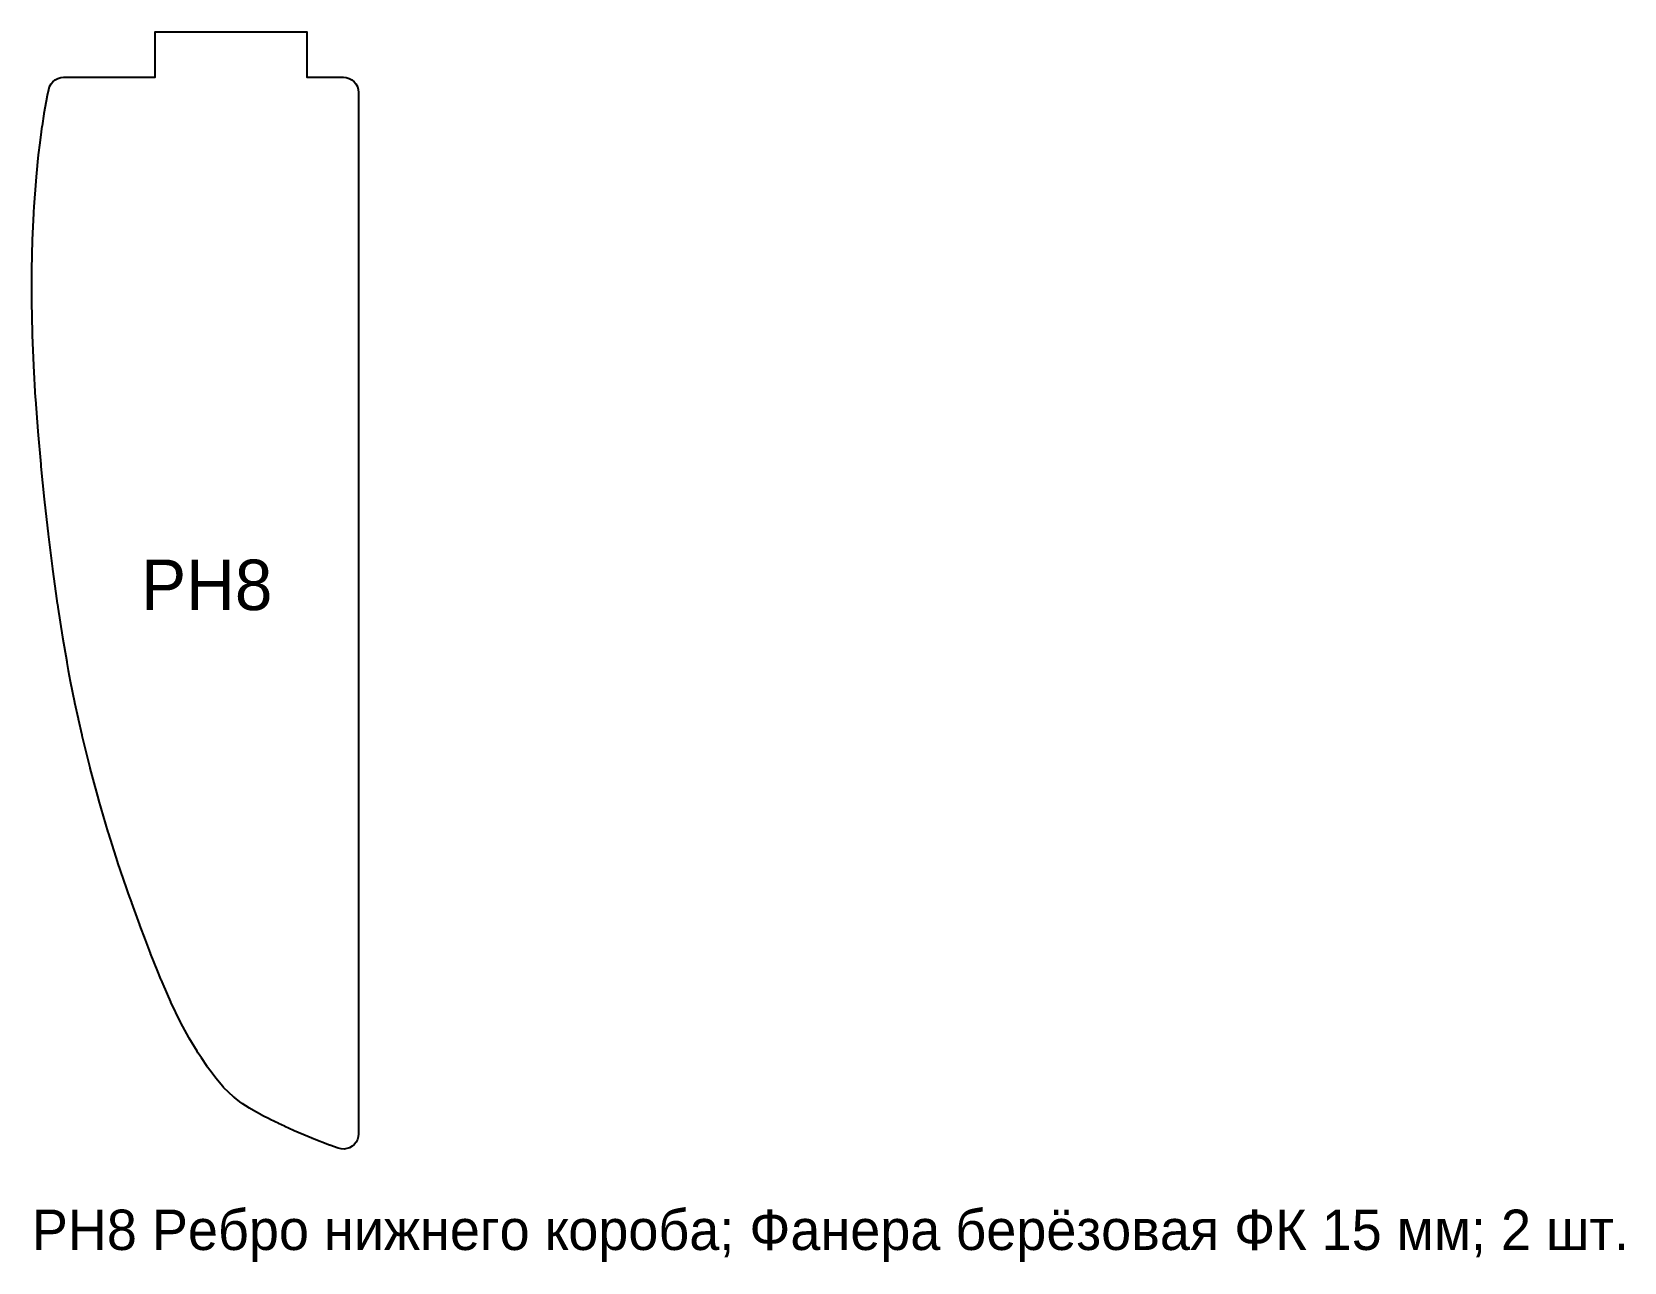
# Model space of a CAD drawing. Header units: millimetres. Extents: x 0 to 315, y -22 to 221.
import ezdxf
from ezdxf.enums import TextEntityAlignment as Align

# ---------------------------------------------------------------- set-up
doc = ezdxf.new("R2010")
doc.units = ezdxf.units.MM
doc.layers.add('CUT_OUT', color=7, linetype='Continuous')
doc.layers.add('TEXT', color=8, linetype='Continuous')

msp = doc.modelspace()

# ---------------------------------------------------------------- linework, layer by layer
at = {"layer": 'CUT_OUT'}
msp.add_lwpolyline([(0.42, 185.84), (0.47, 186.51), (0.49, 186.75), (0.84, 191.78), (0.85, 191.86), (1.21, 195.67), (1.21, 195.68), (1.34, 196.95), (1.34, 197.02), (1.64, 199.41), (1.64, 199.41), (1.92, 201.61), (1.93, 201.68), (2.07, 202.67), (2.09, 202.78), (2.44, 205.16), (2.46, 205.27), (2.92, 207.72), (3.13, 208.83), (3.13, 208.86), (3.36, 209.98), (3.53, 210.55), (3.8, 211.07), (4.18, 211.52), (4.63, 211.9), (5.15, 212.17), (5.71, 212.34), (6.3, 212.4), (24.46, 212.4), (24.46, 221.4), (54.46, 221.4), (54.46, 212.4), (61.71, 212.4), (62.29, 212.34), (62.86, 212.17), (63.37, 211.9), (63.83, 211.52), (64.2, 211.07), (64.48, 210.55), (64.65, 209.99), (64.71, 209.4), (64.71, 3), (64.65, 2.43), (64.49, 1.88), (64.23, 1.37), (63.87, 0.92), (63.44, 0.55), (62.95, 0.26), (62.4, 0.08), (61.84, 0), (61.27, 0.03), (60.71, 0.17), (59.04, 0.75), (58.96, 0.79), (55.62, 2.08), (55.51, 2.12), (55.45, 2.15), (54.7, 2.47), (54.67, 2.48), (51.97, 3.61), (51.83, 3.67), (50.12, 4.49), (50.07, 4.52), (48.85, 5.08), (48.79, 5.11), (48.2, 5.37), (48.06, 5.44), (47.21, 5.87), (47.12, 5.91), (45.66, 6.66), (45.53, 6.72), (43.42, 7.93), (43.33, 7.98), (43.24, 8.03), (43.09, 8.12), (41.66, 9.04), (41.47, 9.18), (40.22, 10.13), (40.07, 10.25), (39.83, 10.46), (39.8, 10.49), (39.16, 11.06), (39.02, 11.19), (38, 12.22), (37.85, 12.39), (36.42, 14.08), (36.31, 14.22), (35.25, 15.62), (35.25, 15.63), (34.79, 16.24), (34.7, 16.37), (33.58, 18.05), (32.95, 18.98), (32.87, 19.1), (32.72, 19.37), (31.14, 22), (31.07, 22.12), (29.5, 25.03), (29.44, 25.16), (27.55, 29.09), (27.51, 29.19), (26, 32.66), (25.6, 33.58), (25.57, 33.65), (24.96, 35.17), (23.52, 38.75), (23.5, 38.81), (22.5, 41.44), (22.5, 41.44), (21.39, 44.39), (21.38, 44.43), (19.81, 48.77), (19.79, 48.83), (19.17, 50.55), (19.15, 50.59), (18.75, 51.78), (18.74, 51.79), (17.06, 56.71), (17.05, 56.76), (15.56, 61.38), (15.56, 61.4), (15.16, 62.67), (15.14, 62.71), (15.13, 62.76), (15.12, 62.78), (13.26, 69.13), (13.25, 69.2), (11.95, 74.04), (11.55, 75.5), (11.54, 75.56), (11.02, 77.66), (9.98, 81.92), (9.96, 81.99), (9.26, 85.16), (9.25, 85.24), (8.54, 88.43), (8.52, 88.5), (7.69, 92.66), (7.69, 92.67), (7.28, 94.76), (7.27, 94.83), (7, 96.42), (6.98, 96.54), (6.13, 101.39), (6.12, 101.45), (5.22, 107.36), (5.22, 107.36), (5.12, 108.01), (5.11, 108.05), (5.04, 108.61), (5.03, 108.67), (4.17, 114.94), (4.17, 114.98), (3.31, 121.87), (3.31, 121.9), (3.18, 123.04), (3.18, 123.04), (2.53, 128.77), (2.53, 128.8), (1.87, 135.29), (1.87, 135.31), (1.83, 135.72), (1.83, 135.73), (1.25, 142.2), (1.24, 142.25), (0.78, 148.51), (0.77, 148.58), (0.77, 148.62), (0.75, 148.9), (0.39, 155.21), (0.38, 155.26), (0.14, 161.3), (0.14, 161.37), (0.14, 161.41), (0.13, 161.74), (0, 167.91), (0, 167.97), (0, 173.68), (0, 173.77), (0.01, 173.85), (0.02, 174.25), (0.16, 180.15), (0.16, 180.21), (0.4, 185.39), (0.4, 185.42), (0.42, 185.78), (0.42, 185.84)], close=True, dxfattribs=at)

# ---------------------------------------------------------------- texts
at = {"layer": 'TEXT'}
msp.add_text('РН8', height=10, dxfattribs=at).set_placement((34.65, 111.81), align=Align.MIDDLE_CENTER)
msp.add_text('РН8 Ребро нижнего короба; Фанера берёзовая ФК 15 мм; 2 шт.', height=8, dxfattribs=at).set_placement((0, -20))

doc.saveas('drawing.dxf')
